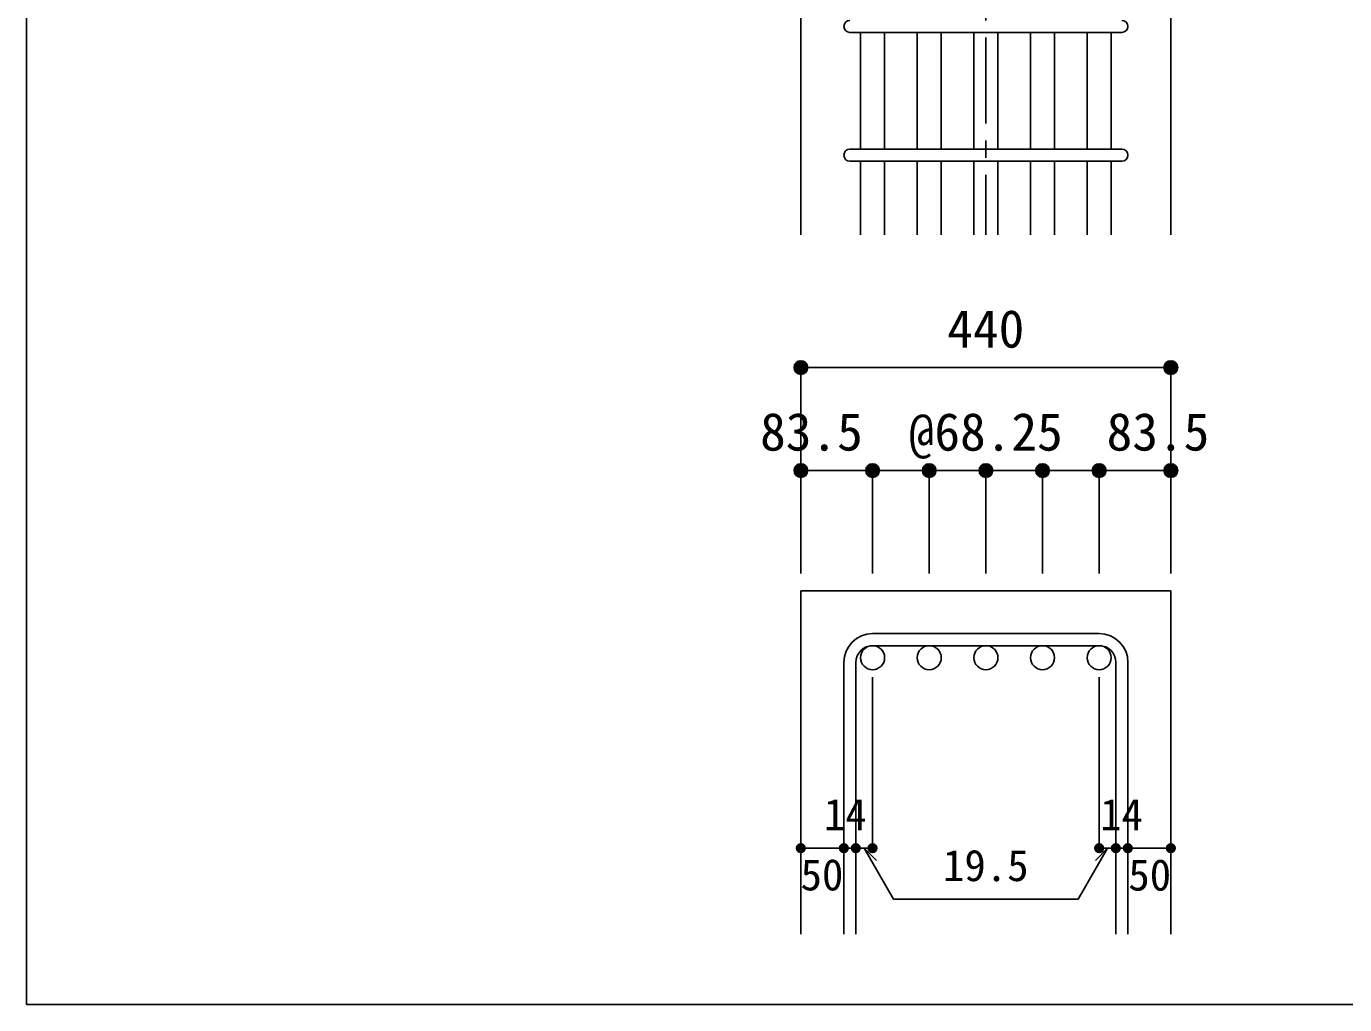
# Model space of a CAD drawing. Units: millimetres at full size, sheet at 1:20. Extents: x -3982 to 3969, y -2797 to 2801.
# Drawn here: x -3982 to -2446, y -2797 to -1657 of the extents above; entities that cross this region are included whole.
import ezdxf
from ezdxf.enums import TextEntityAlignment as Align

# ---------------------------------------------------------------- set-up
doc = ezdxf.new("R2010")
doc.units = ezdxf.units.MM
doc.header["$LTSCALE"] = 20
doc.header["$PDMODE"] = 32
doc.header["$PDSIZE"] = 10
doc.linetypes.add('CHAIN1', pattern=[8, 5, -1, 1, -1])
for name, color, linetype in [('6-1_躯体線', 2, 'Continuous'), ('6-5_梁主筋', 7, 'Continuous'), ('6-6_S.T.P.', 7, 'Continuous'), ('6-D_寸法', 4, 'Continuous'), ('F-0_枠', 6, 'Continuous')]:
    doc.layers.add(name, color=color, linetype=linetype)
doc.styles.add('ＭＳ ゴシック', font='')
doc.styles.get('ＭＳ ゴシック').set_extended_font_data('MS Gothic')

msp = doc.modelspace()

# ---------------------------------------------------------------- linework, layer by layer
at = {"layer": '6-1_躯体線'}
for p, q in [((-3079.37, -1900.21), (-3079.37, -1500.21)), ((-3079.37, -2314.67), (-3079.37, -2714.67)), ((-3079.37, -2314.67), (-2648.37, -2314.67)), ((-2648.37, -2314.67), (-2648.37, -2714.67))]:
    msp.add_line(p, q, dxfattribs=at)
msp.add_lwpolyline([(-2648.37, -1900.21), (-2648.37, -1500.21), (-2388.87, -1500.21)], dxfattribs=at)
at = {"layer": '6-5_梁主筋'}
for p, q in [((-3009.87, -1800.21), (-3009.87, -1664.21)), ((-2981.87, -1800.21), (-2981.87, -1664.21)), ((-2943.87, -1800.21), (-2943.87, -1664.21)), ((-2915.87, -1800.21), (-2915.87, -1664.21)), ((-2877.87, -1800.21), (-2877.87, -1664.21)), ((-2849.87, -1800.21), (-2849.87, -1664.21)), ((-2811.87, -1800.21), (-2811.87, -1664.21)), ((-2783.87, -1800.21), (-2783.87, -1664.21)), ((-2745.87, -1800.21), (-2745.87, -1664.21)), ((-2717.87, -1800.21), (-2717.87, -1664.21)), ((-3009.87, -1900.21), (-3009.87, -1814.21)), ((-2981.87, -1900.21), (-2981.87, -1814.21)), ((-2943.87, -1900.21), (-2943.87, -1814.21)), ((-2915.87, -1900.21), (-2915.87, -1814.21)), ((-2877.87, -1900.21), (-2877.87, -1814.21)), ((-2849.87, -1900.21), (-2849.87, -1814.21)), ((-2811.87, -1900.21), (-2811.87, -1814.21)), ((-2783.87, -1900.21), (-2783.87, -1814.21)), ((-2745.87, -1900.21), (-2745.87, -1814.21)), ((-2717.87, -1900.21), (-2717.87, -1814.21))]:
    msp.add_line(p, q, dxfattribs=at)
at = {"layer": '6-5_梁主筋', "color": 3}
for centre in [(-2995.87, -2392.67), (-2929.87, -2392.67), (-2863.87, -2392.67), (-2797.87, -2392.67), (-2731.87, -2392.67)]:
    msp.add_circle(centre, 14, dxfattribs=at)
at = {"layer": '6-6_S.T.P.'}
for p, q in [((-3022.37, -1664.21), (-2705.37, -1664.21)), ((-3022.37, -1800.21), (-2705.37, -1800.21)), ((-3022.37, -1814.21), (-2705.37, -1814.21)), ((-2731.87, -2364.67), (-2995.87, -2364.67)), ((-2731.87, -2378.67), (-2995.87, -2378.67)), ((-3029.37, -2398.17), (-3029.37, -2714.67)), ((-3015.37, -2398.17), (-3015.37, -2714.67)), ((-2712.37, -2398.17), (-2712.37, -2714.67)), ((-2698.37, -2398.17), (-2698.37, -2714.67))]:
    msp.add_line(p, q, dxfattribs=at)
for centre, radius, start, end in [((-3022.37, -1657.21), 7, 90, 270), ((-2705.37, -1657.21), 7, 270, 90), ((-3022.37, -1807.21), 7, 90, 270), ((-2705.37, -1807.21), 7, 270, 90), ((-2995.87, -2398.17), 33.5, 90, 180), ((-2731.87, -2398.17), 33.5, 0, 90), ((-2995.87, -2398.17), 19.5, 90, 180), ((-2731.87, -2398.17), 19.5, 0, 90)]:
    msp.add_arc(centre, radius, start, end, dxfattribs=at)
at = {"layer": '6-D_寸法', "linetype": 'CHAIN1'}
msp.add_line((-2863.87, -550.21), (-2863.87, -1900.21), dxfattribs=at)
at = {"layer": '6-D_寸法'}
for p, q in [((-2648.37, -2054.67), (-3079.37, -2054.67)), ((-3079.37, -2054.67), (-3079.37, -2174.67)), ((-3079.37, -2054.67), (-2648.37, -2054.67)), ((-2648.37, -2054.67), (-2648.37, -2174.67)), ((-3079.37, -2174.67), (-2995.87, -2174.67)), ((-3079.37, -2174.67), (-3079.37, -2294.67)), ((-2995.87, -2174.67), (-2995.87, -2294.67)), ((-2896.87, -2174.67), (-2995.87, -2174.67)), ((-2929.87, -2174.67), (-2929.87, -2294.67)), ((-2830.87, -2174.67), (-2896.87, -2174.67)), ((-2863.87, -2174.67), (-2863.87, -2294.67)), ((-2731.87, -2174.67), (-2830.87, -2174.67)), ((-2797.87, -2174.67), (-2797.87, -2294.67)), ((-2731.87, -2174.67), (-2731.87, -2294.67)), ((-2731.87, -2174.67), (-2648.37, -2174.67)), ((-2648.37, -2174.67), (-2648.37, -2294.67)), ((-2995.87, -2614.67), (-2995.87, -2415.34)), ((-2731.87, -2614.67), (-2731.87, -2415.34)), ((-3079.37, -2614.67), (-3029.37, -2614.67)), ((-3029.37, -2614.67), (-2995.87, -2614.67)), ((-3005.62, -2614.67), (-2991.48, -2628.81)), ((-3005.62, -2614.67), (-2971.39, -2673.95)), ((-2722.12, -2614.67), (-2756.34, -2673.95)), ((-2722.12, -2614.67), (-2736.26, -2628.81)), ((-2731.87, -2614.67), (-2648.37, -2614.67)), ((-2712.37, -2614.67), (-2698.37, -2614.67)), ((-2971.39, -2673.95), (-2756.34, -2673.95))]:
    msp.add_line(p, q, dxfattribs=at)
msp.add_lwpolyline([(-2648.37, -2054.67), (-2648.37, -2174.67), (-2648.37, -2294.67)], dxfattribs=at)
for centre, radius in [((-3079.37, -2054.67), 8), ((-3079.37, -2054.67), 7.2), ((-3079.37, -2054.67), 6.4), ((-3079.37, -2054.67), 5.6), ((-3079.37, -2054.67), 4.8), ((-3079.37, -2054.67), 4), ((-3079.37, -2054.67), 3.2), ((-3079.37, -2054.67), 2.4), ((-3079.37, -2054.67), 1.6), ((-3079.37, -2054.67), 0.8), ((-2648.37, -2054.67), 8), ((-2648.37, -2054.67), 7.2), ((-2648.37, -2054.67), 6.4), ((-2648.37, -2054.67), 5.6), ((-2648.37, -2054.67), 4.8), ((-2648.37, -2054.67), 4), ((-2648.37, -2054.67), 3.2), ((-2648.37, -2054.67), 2.4), ((-2648.37, -2054.67), 1.6), ((-2648.37, -2054.67), 0.8), ((-3079.37, -2174.67), 8), ((-3079.37, -2174.67), 7.2), ((-3079.37, -2174.67), 6.4), ((-3079.37, -2174.67), 5.6), ((-3079.37, -2174.67), 4.8), ((-3079.37, -2174.67), 4), ((-3079.37, -2174.67), 3.2), ((-3079.37, -2174.67), 2.4), ((-3079.37, -2174.67), 1.6), ((-3079.37, -2174.67), 0.8), ((-2995.87, -2174.67), 8), ((-2995.87, -2174.67), 7.2), ((-2995.87, -2174.67), 6.4), ((-2995.87, -2174.67), 5.6), ((-2995.87, -2174.67), 4.8), ((-2995.87, -2174.67), 4), ((-2995.87, -2174.67), 3.2), ((-2995.87, -2174.67), 2.4), ((-2995.87, -2174.67), 1.6), ((-2995.87, -2174.67), 0.8), ((-2929.87, -2174.67), 8), ((-2929.87, -2174.67), 7.2), ((-2929.87, -2174.67), 6.4), ((-2929.87, -2174.67), 5.6), ((-2929.87, -2174.67), 4.8), ((-2929.87, -2174.67), 4), ((-2929.87, -2174.67), 3.2), ((-2929.87, -2174.67), 2.4), ((-2929.87, -2174.67), 1.6), ((-2929.87, -2174.67), 0.8), ((-2863.87, -2174.67), 8), ((-2863.87, -2174.67), 7.2), ((-2863.87, -2174.67), 6.4), ((-2863.87, -2174.67), 5.6), ((-2863.87, -2174.67), 4.8), ((-2863.87, -2174.67), 4), ((-2863.87, -2174.67), 3.2), ((-2863.87, -2174.67), 2.4), ((-2863.87, -2174.67), 1.6), ((-2863.87, -2174.67), 0.8), ((-2797.87, -2174.67), 8), ((-2797.87, -2174.67), 7.2), ((-2797.87, -2174.67), 6.4), ((-2797.87, -2174.67), 5.6), ((-2797.87, -2174.67), 4.8), ((-2797.87, -2174.67), 4), ((-2797.87, -2174.67), 3.2), ((-2797.87, -2174.67), 2.4), ((-2797.87, -2174.67), 1.6), ((-2797.87, -2174.67), 0.8), ((-2731.87, -2174.67), 8), ((-2731.87, -2174.67), 7.2), ((-2731.87, -2174.67), 6.4), ((-2731.87, -2174.67), 5.6), ((-2731.87, -2174.67), 4.8), ((-2731.87, -2174.67), 4), ((-2731.87, -2174.67), 3.2), ((-2731.87, -2174.67), 2.4), ((-2731.87, -2174.67), 1.6), ((-2731.87, -2174.67), 0.8), ((-2648.37, -2174.67), 8), ((-2648.37, -2174.67), 7.2), ((-2648.37, -2174.67), 6.4), ((-2648.37, -2174.67), 5.6), ((-2648.37, -2174.67), 4.8), ((-2648.37, -2174.67), 4), ((-2648.37, -2174.67), 3.2), ((-2648.37, -2174.67), 2.4), ((-2648.37, -2174.67), 1.6), ((-2648.37, -2174.67), 0.8), ((-3079.37, -2614.67), 4), ((-3079.37, -2614.67), 3.6), ((-3029.37, -2614.67), 4), ((-3029.37, -2614.67), 3.6), ((-3015.37, -2614.67), 4), ((-3015.37, -2614.67), 3.6), ((-2995.87, -2614.67), 4), ((-2995.87, -2614.67), 3.6), ((-2731.87, -2614.67), 4), ((-2731.87, -2614.67), 3.6), ((-2712.37, -2614.67), 4), ((-2712.37, -2614.67), 3.6), ((-2698.37, -2614.67), 4), ((-2698.37, -2614.67), 3.6), ((-2648.37, -2614.67), 4), ((-2648.37, -2614.67), 3.6), ((-3079.37, -2614.67), 3.2), ((-3079.37, -2614.67), 2.8), ((-3079.37, -2614.67), 2.4), ((-3079.37, -2614.67), 2), ((-3079.37, -2614.67), 1.6), ((-3079.37, -2614.67), 1.2), ((-3079.37, -2614.67), 0.8), ((-3079.37, -2614.67), 0.4), ((-3029.37, -2614.67), 3.2), ((-3029.37, -2614.67), 2.8), ((-3029.37, -2614.67), 2.4), ((-3029.37, -2614.67), 2), ((-3029.37, -2614.67), 1.6), ((-3029.37, -2614.67), 1.2), ((-3029.37, -2614.67), 0.8), ((-3029.37, -2614.67), 0.4), ((-3015.37, -2614.67), 3.2), ((-3015.37, -2614.67), 2.8), ((-3015.37, -2614.67), 2.4), ((-3015.37, -2614.67), 2), ((-3015.37, -2614.67), 1.6), ((-3015.37, -2614.67), 1.2), ((-3015.37, -2614.67), 0.8), ((-3015.37, -2614.67), 0.4), ((-2995.87, -2614.67), 3.2), ((-2995.87, -2614.67), 2.8), ((-2995.87, -2614.67), 2.4), ((-2995.87, -2614.67), 2), ((-2995.87, -2614.67), 1.6), ((-2995.87, -2614.67), 1.2), ((-2995.87, -2614.67), 0.8), ((-2995.87, -2614.67), 0.4), ((-2731.87, -2614.67), 3.2), ((-2731.87, -2614.67), 2.8), ((-2731.87, -2614.67), 2.4), ((-2731.87, -2614.67), 2), ((-2731.87, -2614.67), 1.6), ((-2731.87, -2614.67), 1.2), ((-2731.87, -2614.67), 0.8), ((-2731.87, -2614.67), 0.4), ((-2712.37, -2614.67), 3.2), ((-2712.37, -2614.67), 2.8), ((-2712.37, -2614.67), 2.4), ((-2712.37, -2614.67), 2), ((-2712.37, -2614.67), 1.6), ((-2712.37, -2614.67), 1.2), ((-2712.37, -2614.67), 0.8), ((-2712.37, -2614.67), 0.4), ((-2698.37, -2614.67), 3.2), ((-2698.37, -2614.67), 2.8), ((-2698.37, -2614.67), 2.4), ((-2698.37, -2614.67), 2), ((-2698.37, -2614.67), 1.6), ((-2698.37, -2614.67), 1.2), ((-2698.37, -2614.67), 0.8), ((-2698.37, -2614.67), 0.4), ((-2648.37, -2614.67), 3.2), ((-2648.37, -2614.67), 2.8), ((-2648.37, -2614.67), 2.4), ((-2648.37, -2614.67), 2), ((-2648.37, -2614.67), 1.6), ((-2648.37, -2614.67), 1.2), ((-2648.37, -2614.67), 0.8), ((-2648.37, -2614.67), 0.4)]:
    msp.add_circle(centre, radius, dxfattribs=at)
at = {"layer": '6-D_寸法', "color": 7}
for p in [(-3079.37, -2054.67), (-2648.37, -2054.67), (-3079.37, -2174.67), (-2995.87, -2174.67), (-2929.87, -2174.67), (-2863.87, -2174.67), (-2797.87, -2174.67), (-2731.87, -2174.67), (-2648.37, -2174.67), (-3079.37, -2614.67), (-3029.37, -2614.67), (-3015.37, -2614.67), (-2995.87, -2614.67), (-2731.87, -2614.67), (-2712.37, -2614.67), (-2698.37, -2614.67), (-2648.37, -2614.67)]:
    msp.add_point(p, dxfattribs=at)
at = {"layer": 'F-0_枠'}
for p in [(-3981.92, 2800.77), (3969.4, -2796.83)]:
    msp.add_line(p, (-3981.92, -2796.83), dxfattribs=at)

# ---------------------------------------------------------------- texts
at = {"layer": '6-D_寸法', "style": 'ＭＳ ゴシック'}
for s, height, p in [('440', 43.99, (-2908.87, -2044.67)), ('83.5', 43.99, (-3126.99, -2164.62)), ('@68.25', 43.99, (-2953.87, -2164.67)), ('83.5', 43.99, (-2723.21, -2164.62)), ('14', 36.66, (-3052.68, -2604.6)), ('14', 36.66, (-2730.76, -2604.67)), ('19.5', 36.66, (-2913.87, -2663.95)), ('50', 36.66, (-3079.83, -2674.77)), ('50', 36.66, (-2697.9, -2675.01))]:
    msp.add_text(s, height=height, dxfattribs=at).set_placement(p, align=Align.BOTTOM_LEFT)

doc.saveas('drawing.dxf')
